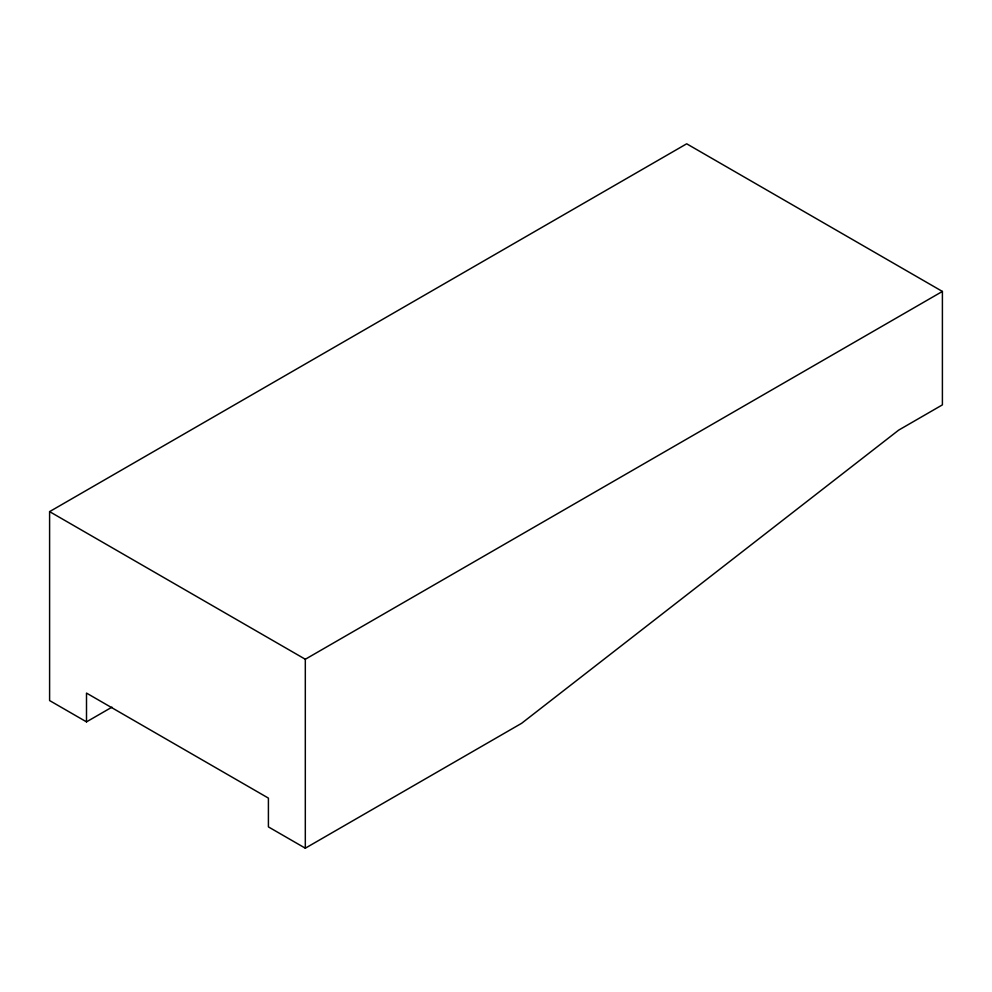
<?xml version="1.0" encoding="UTF-8"?>
<svg xmlns="http://www.w3.org/2000/svg" width="992" height="992" viewBox="0 0 992 992"><rect width="100%" height="100%" fill="white"/><g stroke="black" fill="none" stroke-linecap="round" stroke-linejoin="round"><path stroke-width="1.49" d="M86.502 721.866L49.6 700.563L49.6 511.624L686.687 143.803L942.4 291.437L942.4 404.872L898.702 430.106L521.606 723.317L305.313 848.197L268.41 826.894L268.41 798.114L86.502 693.086L86.502 721.866L111.947 707.172M49.6 511.624L305.313 659.258L942.4 291.437M305.313 659.258L305.313 848.197"/></g></svg>
